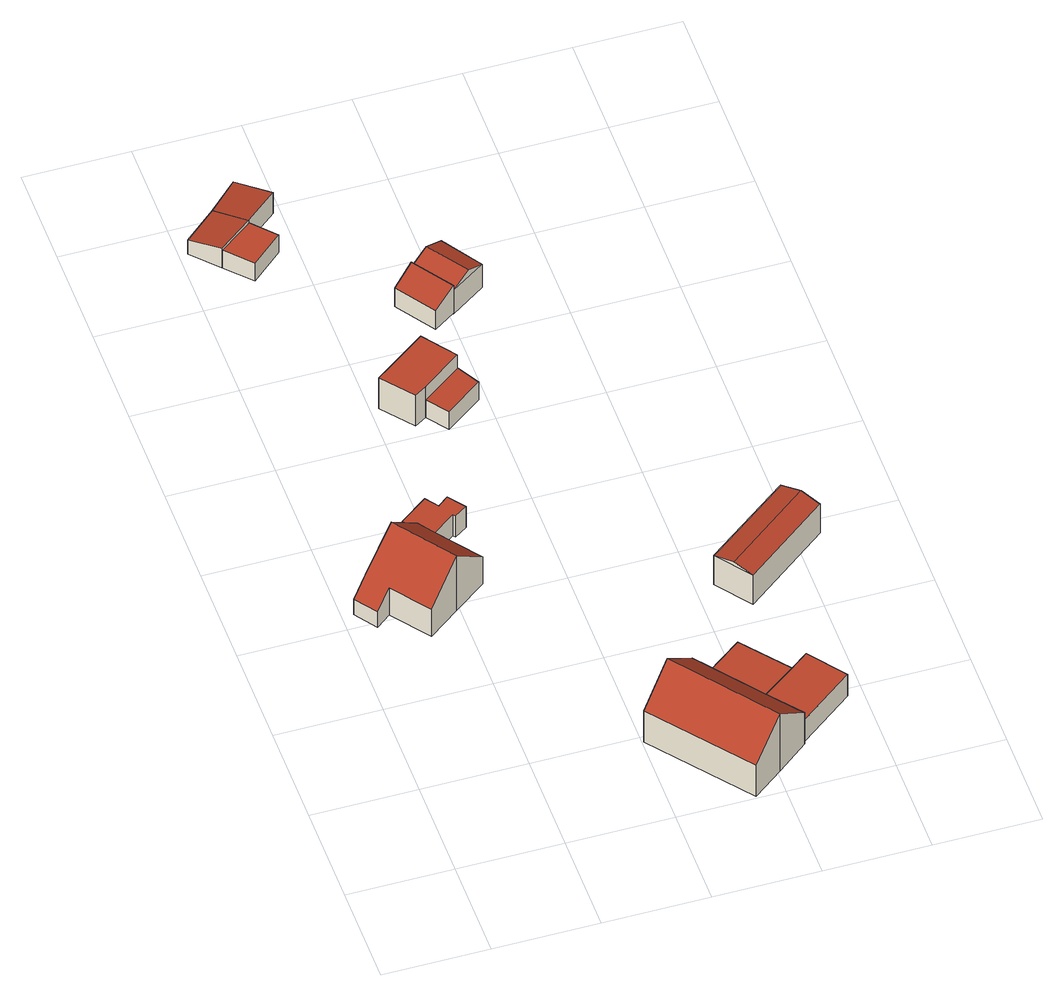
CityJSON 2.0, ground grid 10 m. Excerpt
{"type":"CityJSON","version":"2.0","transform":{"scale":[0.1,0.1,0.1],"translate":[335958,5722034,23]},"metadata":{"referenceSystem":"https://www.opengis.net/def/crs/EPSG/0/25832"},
"CityObjects":{
"building1":{"type":"Building","attributes":{"Geometrietyp2DReferenz":"3000","Gemeindeschluessel":"05170044","function":"31001_1010","roofType":"3100","measuredHeight":6.79},"address":[{"country":"Germany","locality":"Voerde","thoroughfareNumber":"14","thoroughfareName":"Alte Bühlstraße"}],"geometry":[{"type":"Solid","lod":"2","boundaries":[[[[0,1,2,3]],[[4,5,1,0]],[[6,7,5,4]],[[8,9,7,6]],[[10,11,9,8]],[[12,13,11,10]],[[14,15,13,12]],[[16,17,15,14]],[[18,19,17,16]],[[3,2,19,18]],[[3,18,16,14,0]],[[12,10,8,6,4,0,14]],[[1,5,7,9,11,13,15,17,19,2]]]],"semantics":{"surfaces":[{"type":"WallSurface"},{"type":"RoofSurface"},{"type":"GroundSurface"}],"values":[[0,0,0,0,0,0,0,0,0,0,1,1,2]]}}]},
"building2":{"type":"Building","attributes":{"Geometrietyp2DReferenz":"3000","Gemeindeschluessel":"05170044","function":"31001_2723","roofType":"1000","measuredHeight":2.62},"address":[{"country":"Germany","locality":"Voerde","thoroughfareNumber":"14","thoroughfareName":"Alte Bühlstraße"}],"geometry":[{"type":"Solid","lod":"2","boundaries":[[[[20,21,22,23]],[[24,25,21,20]],[[26,27,25,24]],[[28,29,27,26]],[[30,31,29,28]],[[32,33,31,30]],[[34,35,33,32]],[[36,37,35,34]],[[23,22,37,36]],[[34,32,30,28,26,24,20,23,36]],[[21,25,27,29,31,33,35,37,22]]]],"semantics":{"surfaces":[{"type":"WallSurface"},{"type":"RoofSurface"},{"type":"GroundSurface"}],"values":[[0,0,0,0,0,0,0,0,0,1,2]]}}]},
"building3":{"type":"Building","attributes":{"Geometrietyp2DReferenz":"3000","Gemeindeschluessel":"05170044","function":"31001_2723","roofType":"2100","measuredHeight":2.52},"address":[{"country":"Germany","locality":"Voerde","thoroughfareNumber":"16a","thoroughfareName":"Alte Bühlstraße"}],"geometry":[{"type":"Solid","lod":"2","boundaries":[[[[38,39,40,41]],[[42,43,39,38]],[[44,45,43,42]],[[41,40,45,44]],[[42,38,41,44]],[[39,43,45,40]]]],"semantics":{"surfaces":[{"type":"WallSurface"},{"type":"RoofSurface"},{"type":"GroundSurface"}],"values":[[0,0,0,0,1,2]]}}]},
"building4":{"type":"Building","attributes":{"Geometrietyp2DReferenz":"3000","Gemeindeschluessel":"05170044","function":"51009_1610","roofType":"1000","measuredHeight":2.19},"geometry":[{"type":"Solid","lod":"2","boundaries":[[[[46,47,39,48]],[[49,50,47,46]],[[51,43,50,49]],[[48,39,43,51]],[[49,46,48,51]],[[47,50,43,39]]]],"semantics":{"surfaces":[{"type":"WallSurface"},{"type":"RoofSurface"},{"type":"GroundSurface"}],"values":[[0,0,0,0,1,2]]}}]},
"building5":{"type":"Building","attributes":{"Geometrietyp2DReferenz":"3000","Gemeindeschluessel":"05170044","function":"31001_1010","roofType":"3100","measuredHeight":7.05},"address":[{"country":"Germany","locality":"Voerde","thoroughfareNumber":"12","thoroughfareName":"Alte Bühlstraße"}],"geometry":[{"type":"Solid","lod":"2","boundaries":[[[[52,53,54,55]],[[56,57,53,52]],[[58,59,57,56]],[[60,61,59,58]],[[62,63,61,60]],[[64,65,63,62]],[[66,67,65,64]],[[55,54,67,66]],[[62,60,58,56,52,64]],[[55,66,64,52]],[[53,57,59,61,63,65,67,54]]]],"semantics":{"surfaces":[{"type":"WallSurface"},{"type":"RoofSurface"},{"type":"GroundSurface"}],"values":[[0,0,0,0,0,0,0,0,1,1,2]]}}]},
"building6":{"type":"Building","attributes":{"Geometrietyp2DReferenz":"3000","Gemeindeschluessel":"05170044","function":"31001_2723","roofType":"2100","measuredHeight":2.58},"address":[{"country":"Germany","locality":"Voerde","thoroughfareNumber":"16a","thoroughfareName":"Alte Bühlstraße"}],"geometry":[{"type":"Solid","lod":"2","boundaries":[[[[41,68,69,38]],[[70,71,68,41]],[[72,73,71,70]],[[38,69,73,72]],[[70,41,38,72]],[[68,71,73,69]]]],"semantics":{"surfaces":[{"type":"WallSurface"},{"type":"RoofSurface"},{"type":"GroundSurface"}],"values":[[0,0,0,0,1,2]]}}]},
"building7":{"type":"Building","attributes":{"Geometrietyp2DReferenz":"3000","Gemeindeschluessel":"05170044","function":"31001_2463","roofType":"1000","measuredHeight":3.84},"address":[{"country":"Germany","locality":"Voerde","thoroughfareNumber":"16","thoroughfareName":"Alte Bühlstraße"}],"geometry":[{"type":"Solid","lod":"2","boundaries":[[[[74,75,76,77]],[[78,79,75,74]],[[80,81,79,78]],[[82,83,81,80]],[[77,76,83,82]],[[80,78,74,77,82]],[[75,79,81,83,76]]]],"semantics":{"surfaces":[{"type":"WallSurface"},{"type":"RoofSurface"},{"type":"GroundSurface"}],"values":[[0,0,0,0,0,1,2]]}}]},
"building8":{"type":"Building","attributes":{"Geometrietyp2DReferenz":"3000","Gemeindeschluessel":"05170044","function":"31001_2463","roofType":"1000","measuredHeight":2.23},"address":[{"country":"Germany","locality":"Voerde","thoroughfareNumber":"16","thoroughfareName":"Alte Bühlstraße"}],"geometry":[{"type":"Solid","lod":"2","boundaries":[[[[84,85,75,86]],[[87,88,85,84]],[[89,79,88,87]],[[86,75,79,89]],[[87,84,86,89]],[[85,88,79,75]]]],"semantics":{"surfaces":[{"type":"WallSurface"},{"type":"RoofSurface"},{"type":"GroundSurface"}],"values":[[0,0,0,0,1,2]]}}]},
"building9":{"type":"Building","attributes":{"Geometrietyp2DReferenz":"3000","Gemeindeschluessel":"05170044","function":"51009_1610","roofType":"1000","measuredHeight":2.78},"geometry":[{"type":"Solid","lod":"2","boundaries":[[[[90,91,92,93]],[[94,95,91,90]],[[96,97,95,94]],[[93,92,97,96]],[[94,90,93,96]],[[91,95,97,92]]]],"semantics":{"surfaces":[{"type":"WallSurface"},{"type":"RoofSurface"},{"type":"GroundSurface"}],"values":[[0,0,0,0,1,2]]}}]},
"building10":{"type":"Building","attributes":{"Geometrietyp2DReferenz":"3000","Gemeindeschluessel":"05170044","function":"51009_1610","roofType":"1000","measuredHeight":2.68},"geometry":[{"type":"Solid","lod":"2","boundaries":[[[[98,99,100,94]],[[101,102,99,98]],[[103,104,102,101]],[[96,105,104,103]],[[94,100,105,96]],[[103,101,98,94,96]],[[99,102,104,105,100]]]],"semantics":{"surfaces":[{"type":"WallSurface"},{"type":"RoofSurface"},{"type":"GroundSurface"}],"values":[[0,0,0,0,0,1,2]]}}]},
"building11":{"type":"Building","attributes":{"Geometrietyp2DReferenz":"3000","Gemeindeschluessel":"05170044","function":"51009_1610","roofType":"2100","measuredHeight":3.4},"geometry":[{"type":"Solid","lod":"2","boundaries":[[[[106,107,108,109]],[[110,111,107,106]],[[112,113,111,110]],[[109,108,113,112]],[[110,106,109,112]],[[107,111,113,108]]]],"semantics":{"surfaces":[{"type":"WallSurface"},{"type":"RoofSurface"},{"type":"GroundSurface"}],"values":[[0,0,0,0,1,2]]}}]},
"building12":{"type":"Building","attributes":{"Geometrietyp2DReferenz":"3000","Gemeindeschluessel":"05170044","function":"31001_1313","roofType":"3100","measuredHeight":3.76},"address":[{"country":"Germany","locality":"Voerde","thoroughfareNumber":"16","thoroughfareName":"Alte Bühlstraße"}],"geometry":[{"type":"Solid","lod":"2","boundaries":[[[[114,115,116,117]],[[118,119,115,114]],[[120,121,119,118]],[[117,116,121,120]],[[114,122,118]],[[120,123,117]],[[117,123,122,114]],[[118,122,123,120]],[[115,119,121,116]]]],"semantics":{"surfaces":[{"type":"WallSurface"},{"type":"RoofSurface"},{"type":"GroundSurface"}],"values":[[0,0,0,0,0,0,1,1,2]]}}]},
"building13":{"type":"Building","attributes":{"Geometrietyp2DReferenz":"3000","Gemeindeschluessel":"05170044","function":"51009_1610","roofType":"3100","measuredHeight":4.14},"geometry":[{"type":"Solid","lod":"2","boundaries":[[[[124,125,126,127]],[[128,129,125,124]],[[130,131,129,128]],[[127,126,131,130]],[[124,132,128]],[[130,133,127]],[[127,133,132,124]],[[128,132,133,130]],[[125,129,131,126]]]],"semantics":{"surfaces":[{"type":"WallSurface"},{"type":"RoofSurface"},{"type":"GroundSurface"}],"values":[[0,0,0,0,0,0,1,1,2]]}}]}
},
"vertices":[
[96,290,79],[96,290,11],[127,313,11],[127,313,45],[66,267,45],[66,267,11],[39,303,45],[39,303,11],[25,292,30],[25,292,11],[10,313,30],[10,313,11],[24,324,45],[24,324,11],[55,346,79],[55,346,11],[86,369,45],[86,369,11],[95,356,45],[95,356,11],
[103,401,38],[103,401,12],[76,381,12],[76,381,38],[112,389,38],[112,389,12],[122,397,38],[122,397,12],[134,381,38],[134,381,12],[122,373,38],[122,373,12],[120,375,38],[120,375,12],[95,356,38],[95,356,12],[86,369,38],[86,369,12],
[63,767,34],[63,767,9],[39,795,9],[39,795,26],[31,743,33],[31,743,9],[8,768,26],[8,768,9],
[83,745,31],[83,745,9],[63,767,31],[53,719,31],[53,719,9],[31,743,31],
[230,116,81],[230,116,10],[201,92,10],[201,92,49],[260,139,49],[260,139,10],[270,126,49],[270,126,10],[304,82,49],[304,82,10],[332,47,49],[332,47,10],[302,23,81],[302,23,10],[273,0,49],[273,0,10],
[39,795,8],[63,767,8],[67,823,25],[67,823,8],[93,792,34],[93,792,8],
[180,546,48],[180,546,10],[157,577,10],[157,577,48],[142,518,48],[142,518,10],[131,511,48],[131,511,10],[107,541,48],[107,541,10],
[192,524,32],[192,524,10],[180,546,32],[157,498,32],[157,498,10],[142,518,32],
[306,153,40],[306,153,12],[270,126,12],[270,126,40],[341,109,40],[341,109,12],[304,82,40],[304,82,12],
[358,122,40],[358,122,13],[341,109,13],[384,87,40],[384,87,13],[332,47,40],[332,47,13],[304,82,13],
[178,668,43],[178,668,9],[158,653,9],[158,653,32],[204,630,43],[204,630,9],[183,616,32],[183,616,9],
[237,652,37],[237,652,8],[212,690,8],[212,690,37],[204,630,37],[204,630,8],[178,668,37],[178,668,8],[221,641,46],[195,679,46],
[341,217,48],[341,217,12],[422,280,12],[422,280,48],[316,250,48],[316,250,12],[397,312,48],[397,312,12],[329,233,53],[410,296,53]
]}
